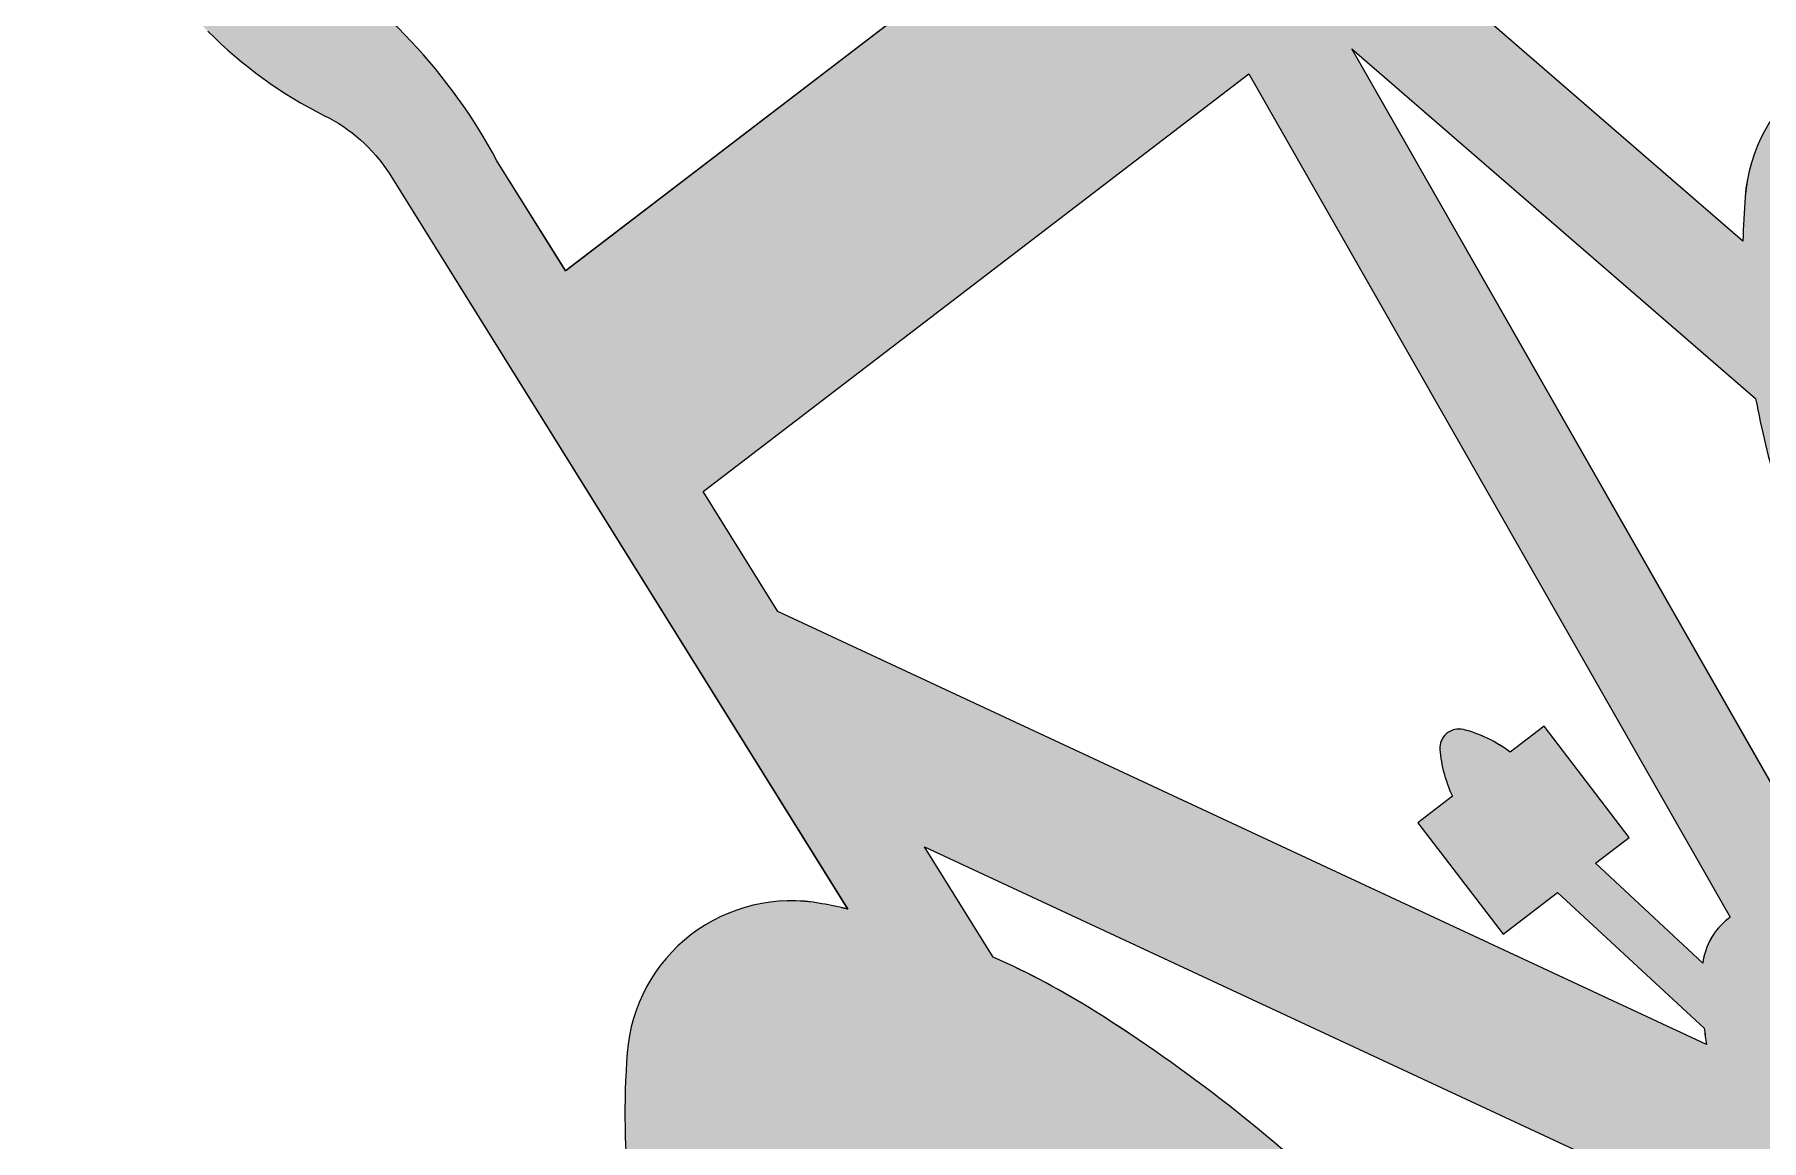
# Model space of a CAD drawing. Extents: x 427500 to 429848, y 434500 to 436505.
# Drawn here: x 428987.816 to 428988.417, y 435426.004 to 435426.389 of the extents above; entities that cross this region are included whole.
import ezdxf

# ---------------------------------------------------------------- set-up
doc = ezdxf.new("R2010")
doc.units = 0
doc.layers.get('0').update_dxf_attribs({"color": 222})
doc.layers.add('KTS_LINES', color=7, linetype='Continuous')

# ---------------------------------------------------------------- blocks, each defined once
blk = doc.blocks.new('Bicycle-1057S')
h = blk.add_hatch(color=0)
h.dxf.hatch_style = 1
edge = h.paths.add_edge_path()
edge.add_arc((0.12559, -0.09403), 0.02649, 129.14176, 144.29195)
edge.add_arc((0.10856, -0.08167), 0.00544, 145.25426, 218.10853)
edge.add_arc((0.11994, -0.07274), 0.01991, 218.10853, 242.74374)
edge.add_arc((0.13236, -0.04864), 0.04702, 242.74374, 256.11408)
edge.add_line((0.12107, -0.09428), (0.12107, -0.10938))
edge.add_line((0.12107, -0.10938), (0.17094, -0.10938))
edge.add_line((0.17094, -0.10938), (0.17094, -0.08603))
edge.add_line((0.17094, -0.08603), (0.23571, -0.07508))
edge.add_arc((0.29403, 0.0251), 0.11592, 239.79269, 250.14899)
edge.add_arc((0.33523, 0.13923), 0.23726, 250.14899, 261.49486)
edge.add_arc((0.3625, 0.32156), 0.42162, 261.49486, 265.579)
edge.add_line((0.33, -0.0988), (0.33, -0.11062))
edge.add_arc((0.365, -1.09494), 0.98494, 92.03645, 98.71012)
edge.add_arc((0.30025, -0.67228), 0.55735, 98.71012, 110.29757)
edge.add_arc((0.20236, -0.40762), 0.27517, 110.29757, 131.76257)
edge.add_arc((0.05715, -0.245), 0.05715, 131.76257, 180)
edge.add_arc((0.05715, -0.245), 0.05715, 180, 228.23743)
edge.add_arc((0.20236, -0.08238), 0.27517, 228.23743, 249.70243)
edge.add_arc((0.30025, 0.18228), 0.55735, 249.70243, 261.28988)
edge.add_arc((0.365, 0.60494), 0.98494, 261.28988, 270)
edge.add_arc((0.365, 0.60494), 0.98494, 270, 278.71012)
edge.add_arc((0.42975, 0.18228), 0.55735, 278.71012, 290.29757)
edge.add_arc((0.52764, -0.08238), 0.27517, 290.29757, 311.76257)
edge.add_arc((0.67285, -0.245), 0.05715, 311.76257, 360)
edge.add_arc((0.67285, -0.245), 0.05715, 0, 48.23743)
edge.add_arc((0.52764, -0.40762), 0.27517, 48.23743, 51.44869)
edge.add_line((0.69913, -0.19243), (0.95558, -0.13937))
edge.add_line((0.95558, -0.13937), (1.02614, -0.14945))
edge.add_arc((1.04723, -0.14468), 0.02162, 192.75229, 229.45567)
edge.add_arc((1.08209, -0.10219), 0.07657, 230.30149, 254.76939)
edge.add_arc((1.13726, 0.09027), 0.27678, 254.21634, 263.95887)
edge.add_arc((1.11131, -0.15777), 0.02738, 263.33779, 292.27226)
edge.add_arc((1.11832, -0.17734), 0.00668, 300.23628, 358.28817)
edge.add_line((1.125, -0.17754), (1.125, -0.06938))
edge.add_arc((1.11411, -0.06989), 0.0109, 2.66115, 38.31498)
edge.add_arc((1.11077, -0.07252), 0.01515, 38.31498, 73.21773)
edge.add_arc((1.09297, -0.13154), 0.0768, 73.21773, 98.60632)
edge.add_arc((1.08644, -0.08836), 0.03312, 98.60632, 134.88022)
edge.add_line((1.06307, -0.06489), (1.03316, -0.11474))
edge.add_line((1.03316, -0.11474), (0.94, -0.10143))
edge.add_line((0.94, -0.10143), (0.94, 0.13933))
edge.add_line((0.94, 0.13933), (0.985, 0.135))
edge.add_arc((1.01645, 0.33208), 0.19957, 260.93273, 290.38012)
edge.add_arc((1.10546, 0.10866), 0.04125, 71.00971, 118.23339, ccw=False)
edge.add_arc((1.11584, 0.13896), 0.00922, 6.47258, 70.69734, ccw=False)
edge.add_line((1.125, 0.14), (1.125, 0.09))
edge.add_line((1.125, 0.09), (1.215, 0.09))
edge.add_line((1.215, 0.09), (1.215, 0.15512))
edge.add_arc((1.19954, 0.15261), 0.01566, 9.24225, 38.24503)
edge.add_arc((1.17591, 0.13398), 0.04575, 38.24503, 62.4014)
edge.add_arc((1.14441, 0.07373), 0.11374, 62.4014, 80.15997)
edge.add_arc((1.11712, -0.08363), 0.27344, 80.15997, 97.39464)
edge.add_arc((1.10193, 0.03338), 0.15545, 97.39464, 115.94183)
edge.add_arc((1.00889, 0.22343), 0.05615, 265.44294, 296.48081, ccw=False)
edge.add_line((1.00443, 0.16746), (0.70398, 0.19635))
edge.add_arc((0.5276, 0.40748), 0.27511, 309.87493, 311.78208)
edge.add_arc((0.67278, 0.245), 0.05722, 311.78208, 360)
edge.add_arc((0.67278, 0.245), 0.05722, 360, 408.21792)
edge.add_arc((0.5276, 0.08252), 0.27511, 48.21792, 69.68965)
edge.add_arc((0.42974, -0.18189), 0.55705, 69.68965, 81.284)
edge.add_arc((0.365, -0.60417), 0.98426, 81.284, 90)
edge.add_arc((0.365, -0.60417), 0.98426, 90, 98.716)
edge.add_arc((0.30026, -0.18189), 0.55705, 98.716, 110.31035)
edge.add_arc((0.2024, 0.08252), 0.27511, 110.31035, 131.78208)
edge.add_arc((0.05722, 0.245), 0.05722, 131.78208, 180)
edge.add_arc((0.05722, 0.245), 0.05722, 180, 228.21792)
edge.add_arc((0.2024, 0.40748), 0.27511, 228.21792, 249.68965)
edge.add_arc((0.30026, 0.67189), 0.55705, 249.68965, 261.284)
edge.add_arc((0.365, 1.09417), 0.98426, 261.284, 270)
edge.add_arc((0.365, 1.09417), 0.98426, 270, 278.716)
edge.add_arc((0.42974, 0.67189), 0.55705, 278.716, 290.31035)
edge.add_arc((0.5276, 0.40748), 0.27511, 290.31035, 298.74003)
edge.add_line((0.65988, 0.16626), (0.70497, 0.16193))
edge.add_line((0.70497, 0.16193), (0.40927, 0.00745))
edge.add_arc((0.3625, -0.41156), 0.42162, 83.63101, 90)
edge.add_arc((0.3625, -0.41156), 0.42162, 90, 98.50514)
edge.add_arc((0.33523, -0.22923), 0.23726, 98.50514, 109.85101)
edge.add_arc((0.29403, -0.1151), 0.11592, 109.85101, 131.07537)
edge.add_arc((0.23293, -0.045), 0.02293, 131.07537, 180)
edge.add_arc((0.23293, -0.045), 0.02293, 180, 222.68705)
edge.add_line((0.21607, -0.06055), (0.17094, -0.06818))
edge.add_line((0.17094, -0.06818), (0.17094, -0.05314))
edge.add_line((0.17094, -0.05314), (0.12107, -0.05314))
edge.add_line((0.12107, -0.05314), (0.12107, -0.06826))
edge.add_arc((0.12955, -0.10493), 0.03764, 103.02198, 123.3282)
edge = h.paths.add_edge_path(flags=16)
edge.add_line((0.80101, 0.15269), (0.85, 0.14798))
edge.add_line((0.85, 0.14798), (0.85, -0.0912))
edge.add_line((0.85, -0.0912), (0.51498, -0.04592))
edge.add_arc((0.49207, -0.045), 0.02293, 357.68811, 360)
edge.add_arc((0.49207, -0.045), 0.02293, 360, 405.67706)
edge.add_line((0.50809, -0.0286), (0.5584, -0.02007))
edge.add_line((0.5584, -0.02007), (0.5584, -0.03489))
edge.add_line((0.5584, -0.03489), (0.6072, -0.03489))
edge.add_line((0.6072, -0.03489), (0.6072, -0.01994))
edge.add_arc((0.59617, 0.02207), 0.04344, 284.70999, 308.66249)
edge.add_arc((0.61917, -0.00668), 0.00661, 308.66249, 417.05496)
edge.add_arc((0.59746, -0.04018), 0.04653, 57.05496, 77.92545)
edge.add_line((0.6072, 0.00532), (0.6072, 0.02047))
edge.add_line((0.6072, 0.02047), (0.5584, 0.02047))
edge.add_line((0.5584, 0.02047), (0.5584, -0.00341))
edge.add_line((0.5584, -0.00341), (0.48981, -0.01522))
edge.add_arc((0.43097, -0.1151), 0.11592, 59.49861, 62.30136)
edge.add_line((0.48485, -0.01246), (0.80101, 0.15269))
edge = h.paths.add_edge_path(flags=16)
edge.add_arc((0.47836, -0.35755), 0.19179, 65.84495, 69.56717)
edge.add_arc((0.41013, -0.54069), 0.38722, 69.56717, 81.22761)
edge.add_arc((0.365, -0.83313), 0.68313, 81.22761, 87.06319)
edge.add_line((0.4, -0.1509), (0.4, -0.215))
edge.add_line((0.4, -0.215), (0.55684, -0.18255))
edge = h.paths.add_edge_path(flags=16)
edge.add_arc((0.15042, -0.245), 0.04042, 180, 228.03138)
edge.add_arc((0.25164, -0.13245), 0.19179, 228.03138, 249.56717)
edge.add_arc((0.31987, 0.05069), 0.38722, 249.56717, 261.22761)
edge.add_arc((0.365, 0.34313), 0.68313, 261.22761, 270)
edge.add_arc((0.365, 0.34313), 0.68313, 270, 278.77239)
edge.add_arc((0.41013, 0.05069), 0.38722, 278.77239, 290.43283)
edge.add_arc((0.47836, -0.13245), 0.19179, 290.43283, 311.96862)
edge.add_arc((0.57958, -0.245), 0.04042, 311.96862, 360)
edge.add_arc((0.57958, -0.245), 0.04042, 0, 48.03138)
edge.add_arc((0.47836, -0.35755), 0.19179, 48.03138, 49.26933)
edge.add_line((0.6035, -0.21221), (0.38795, -0.25681))
edge.add_arc((0.35962, -0.14717), 0.11324, 270, 284.48851, ccw=False)
edge.add_arc((0.35998, -0.20489), 0.05552, 244.00102, 269.62857, ccw=False)
edge.add_arc((0.3405, -0.24547), 0.01051, 177.42126, 242.47932, ccw=False)
edge.add_line((0.33, -0.245), (0.33, -0.1509))
edge.add_arc((0.365, -0.83313), 0.68313, 92.93681, 98.77239)
edge.add_arc((0.31987, -0.54069), 0.38722, 98.77239, 110.43283)
edge.add_arc((0.25164, -0.35755), 0.19179, 110.43283, 131.96862)
edge.add_arc((0.15042, -0.245), 0.04042, 131.96862, 180)
edge = h.paths.add_edge_path(flags=16)
edge.add_line((0.4, -0.11062), (0.4, -0.09839))
edge.add_arc((0.3625, 0.32156), 0.42162, 275.10283, 278.50514)
edge.add_arc((0.38977, 0.13923), 0.23726, 278.50514, 289.85101)
edge.add_arc((0.43097, 0.0251), 0.11592, 289.85101, 297.57347)
edge.add_line((0.48463, -0.07765), (0.835, -0.125))
edge.add_line((0.835, -0.125), (0.65298, -0.16266))
edge.add_arc((0.52764, -0.40762), 0.27517, 62.90217, 69.70243)
edge.add_arc((0.42975, -0.67228), 0.55735, 69.70243, 81.28988)
edge.add_arc((0.365, -1.09494), 0.98494, 81.28988, 87.96355)
edge = h.paths.add_edge_path(flags=16)
edge.add_arc((0.44492, -0.045), 0.01508, 0, 48.44895)
edge.add_arc((0.40605, -0.08886), 0.07369, 48.44895, 69.84062)
edge.add_arc((0.37984, -0.16025), 0.14974, 69.84062, 81.35341)
edge.add_arc((0.3625, -0.27427), 0.26507, 81.35341, 90)
edge.add_arc((0.3625, -0.27427), 0.26507, 90, 98.64659)
edge.add_arc((0.34516, -0.16025), 0.14974, 98.64659, 110.15938)
edge.add_arc((0.31895, -0.08886), 0.07369, 110.15938, 131.55105)
edge.add_arc((0.28008, -0.045), 0.01508, 131.55105, 180)
edge.add_arc((0.28008, -0.045), 0.01508, 180, 228.44895)
edge.add_arc((0.31895, -0.00114), 0.07369, 228.44895, 249.84062)
edge.add_arc((0.34516, 0.07025), 0.14974, 249.84062, 261.35341)
edge.add_arc((0.3625, 0.18427), 0.26507, 261.35341, 270)
edge.add_arc((0.3625, 0.18427), 0.26507, 270, 278.64659)
edge.add_arc((0.37984, 0.07025), 0.14974, 278.64659, 290.15938)
edge.add_arc((0.40605, -0.00114), 0.07369, 290.15938, 311.55105)
edge.add_arc((0.44492, -0.045), 0.01508, 311.55105, 360)
edge = h.paths.add_edge_path(flags=16)
edge.add_arc((0.55452, 0.53567), 0.32346, 256.44872, 264.55429)
edge.add_line((0.52382, 0.21367), (0.5932, 0.207))
edge.add_arc((0.47818, 0.36264), 0.19353, 306.46567, 311.7704)
edge.add_arc((0.58136, 0.24712), 0.03864, 311.7704, 360.56171)
edge.add_arc((0.58136, 0.24712), 0.03864, 0.56171, 49.35301)
edge.add_arc((0.48047, 0.1296), 0.19353, 49.35301, 70.6246)
edge.add_arc((0.41353, -0.06074), 0.3953, 70.6246, 82.01712)
edge.add_arc((0.37097, -0.36419), 0.70172, 82.01712, 90.56171)
edge.add_arc((0.37097, -0.36419), 0.70172, 90.56171, 99.1063)
edge.add_arc((0.32248, -0.06164), 0.3953, 99.1063, 110.49881)
edge.add_arc((0.25182, 0.12736), 0.19353, 110.49881, 131.7704)
edge.add_arc((0.14864, 0.24288), 0.03864, 131.7704, 180.56171)
edge.add_arc((0.14864, 0.24288), 0.03864, 180.56171, 229.35301)
edge.add_arc((0.24953, 0.3604), 0.19353, 229.35301, 250.6246)
edge.add_arc((0.31647, 0.55074), 0.3953, 250.6246, 262.01712)
edge.add_arc((0.35903, 0.85419), 0.70172, 262.01712, 270.56171)
edge.add_arc((0.35903, 0.85419), 0.70172, 270.56171, 279.1063)
edge.add_arc((0.40752, 0.55164), 0.3953, 279.1063, 289.09811)
edge.add_line((0.53686, 0.17809), (0.465, 0.185))
edge.add_arc((0.50117, 0.54944), 0.36623, 249.53024, 264.33211, ccw=False)
edge.add_arc((0.4087, 0.30171), 0.1018, 219.81143, 249.53024, ccw=False)
edge.add_arc((0.33936, 0.24392), 0.01155, 182.90017, 219.81143, ccw=False)
edge.add_arc((0.33339, 0.24362), 0.00556, 121.34141, 182.90017, ccw=False)
edge.add_arc((0.357, 0.20485), 0.05096, 96.53118, 121.34141, ccw=False)
edge.add_arc((0.36265, 0.15548), 0.10065, 77.38598, 96.53118, ccw=False)
edge.add_arc((0.37484, 0.20994), 0.04484, 58.98522, 77.38598, ccw=False)
edge.add_arc((0.53804, 0.53143), 0.31583, 243.66701, 259.17542)
at = {"color": 0}
for points in [[(0.73, -0.245, 0.21364), (0.71091, -0.20237, 0.014013), (0.69913, -0.19243), (0.95558, -0.13937)], [(0.94, -0.10143), (0.94, 0.13933), (0.985, 0.135, 0.1292), (1.08595, 0.145, -0.209019)], [(1.08193, 0.18754, 0.081105), (1.03393, 0.17317, -0.136262), (1.00443, 0.16746), (0.70398, 0.19635, 0.008322), (0.71091, 0.20233, 0.213551), (0.73, 0.245, 0.213551), (0.71091, 0.28767, 0.093963), (0.62309, 0.34052, 0.050633), (0.51415, 0.36873, 0.038049), (0.365, 0.38009, 0.038049), (0.21585, 0.36873, 0.050633), (0.10691, 0.34052, 0.093963), (0.01909, 0.28767, 0.213551)], [(0.21585, 0.12127, 0.038049), (0.365, 0.10991, 0.038049), (0.51415, 0.12127, 0.050633), (0.62309, 0.14948, 0.036798), (0.65988, 0.16626), (0.70497, 0.16193), (0.40927, 0.00745, 0.027797)]]:
    blk.add_lwpolyline(points, format="xyb", dxfattribs=at)
for points in [[(0.80101, 0.15269), (0.85, 0.14798), (0.85, -0.0912), (0.51498, -0.04592, 0.010088), (0.515, -0.045, 0.201985), (0.50809, -0.0286), (0.5584, -0.02007), (0.5584, -0.03489), (0.6072, -0.03489), (0.6072, -0.01994, 0.104895), (0.6233, -0.01185, 0.511684), (0.62277, -0.00113, 0.091317), (0.6072, 0.00532), (0.6072, 0.02047), (0.5584, 0.02047), (0.5584, -0.00341), (0.48981, -0.01522, 0.01223), (0.48485, -0.01246)], [(0.4, -0.11062), (0.4, -0.09839, 0.014846), (0.42486, -0.09542, 0.049546), (0.47033, -0.08393, 0.033708), (0.48463, -0.07765), (0.835, -0.125), (0.65298, -0.16266, 0.02968), (0.62309, -0.14954, 0.050603), (0.51415, -0.12136, 0.029128)]]:
    blk.add_lwpolyline(points, format="xyb", close=True, dxfattribs=at)

msp = doc.modelspace()

# ---------------------------------------------------------------- linework, layer by layer
at = {"layer": 'KTS_LINES', "color": 0}
for points in [[(428988.43372, 435426.37368, 0.21364), (428988.41147, 435426.33262, 0.014013), (428988.41073, 435426.31722), (428988.21274, 435426.48862)], [(428988.43372, 435426.37368, 0.21364), (428988.41147, 435426.33262, 0.014013), (428988.41073, 435426.31722), (428988.21274, 435426.48862)], [(428988.43372, 435426.37368, 0.21364), (428988.41147, 435426.33262, 0.014013), (428988.41073, 435426.31722), (428988.21274, 435426.48862)], [(428988.43372, 435426.37368, 0.21364), (428988.41147, 435426.33262, 0.014013), (428988.41073, 435426.31722), (428988.21274, 435426.48862)], [(428988.43372, 435426.37368, 0.21364), (428988.41147, 435426.33262, 0.014013), (428988.41073, 435426.31722), (428988.21274, 435426.48862)], [(428988.43372, 435426.37368, 0.21364), (428988.41147, 435426.33262, 0.014013), (428988.41073, 435426.31722), (428988.21274, 435426.48862)], [(428988.43372, 435426.37368, 0.21364), (428988.41147, 435426.33262, 0.014013), (428988.41073, 435426.31722), (428988.21274, 435426.48862)], [(428988.43372, 435426.37368, 0.21364), (428988.41147, 435426.33262, 0.014013), (428988.41073, 435426.31722), (428988.21274, 435426.48862)], [(428988.43372, 435426.37368, 0.21364), (428988.41147, 435426.33262, 0.014013), (428988.41073, 435426.31722), (428988.21274, 435426.48862)], [(428988.43372, 435426.37368, 0.21364), (428988.41147, 435426.33262, 0.014013), (428988.41073, 435426.31722), (428988.21274, 435426.48862)], [(428988.43372, 435426.37368, 0.21364), (428988.41147, 435426.33262, 0.014013), (428988.41073, 435426.31722), (428988.21274, 435426.48862)], [(428988.43372, 435426.37368, 0.21364), (428988.41147, 435426.33262, 0.014013), (428988.41073, 435426.31722), (428988.21274, 435426.48862)], [(428988.43372, 435426.37368, 0.21364), (428988.41147, 435426.33262, 0.014013), (428988.41073, 435426.31722), (428988.21274, 435426.48862)], [(428988.43372, 435426.37368, 0.21364), (428988.41147, 435426.33262, 0.014013), (428988.41073, 435426.31722), (428988.21274, 435426.48862)], [(428988.43372, 435426.37368, 0.21364), (428988.41147, 435426.33262, 0.014013), (428988.41073, 435426.31722), (428988.21274, 435426.48862)], [(428988.43372, 435426.37368, 0.21364), (428988.41147, 435426.33262, 0.014013), (428988.41073, 435426.31722), (428988.21274, 435426.48862)], [(428988.43372, 435426.37368, 0.21364), (428988.41147, 435426.33262, 0.014013), (428988.41073, 435426.31722), (428988.21274, 435426.48862)], [(428988.43372, 435426.37368, 0.21364), (428988.41147, 435426.33262, 0.014013), (428988.41073, 435426.31722), (428988.21274, 435426.48862)], [(428988.43372, 435426.37368, 0.21364), (428988.41147, 435426.33262, 0.014013), (428988.41073, 435426.31722), (428988.21274, 435426.48862)], [(428988.43372, 435426.37368, 0.21364), (428988.41147, 435426.33262, 0.014013), (428988.41073, 435426.31722), (428988.21274, 435426.48862)], [(428988.19208, 435426.45319), (428988.00089, 435426.30687), (428987.97698, 435426.34523, 0.1292), (428987.90768, 435426.41932, -0.209019)], [(428988.19208, 435426.45319), (428988.00089, 435426.30687), (428987.97698, 435426.34523, 0.1292), (428987.90768, 435426.41932, -0.209019)], [(428988.19208, 435426.45319), (428988.00089, 435426.30687), (428987.97698, 435426.34523, 0.1292), (428987.90768, 435426.41932, -0.209019)], [(428988.19208, 435426.45319), (428988.00089, 435426.30687), (428987.97698, 435426.34523, 0.1292), (428987.90768, 435426.41932, -0.209019)], [(428988.19208, 435426.45319), (428988.00089, 435426.30687), (428987.97698, 435426.34523, 0.1292), (428987.90768, 435426.41932, -0.209019)], [(428988.19208, 435426.45319), (428988.00089, 435426.30687), (428987.97698, 435426.34523, 0.1292), (428987.90768, 435426.41932, -0.209019)], [(428988.19208, 435426.45319), (428988.00089, 435426.30687), (428987.97698, 435426.34523, 0.1292), (428987.90768, 435426.41932, -0.209019)], [(428988.19208, 435426.45319), (428988.00089, 435426.30687), (428987.97698, 435426.34523, 0.1292), (428987.90768, 435426.41932, -0.209019)], [(428988.19208, 435426.45319), (428988.00089, 435426.30687), (428987.97698, 435426.34523, 0.1292), (428987.90768, 435426.41932, -0.209019)], [(428988.19208, 435426.45319), (428988.00089, 435426.30687), (428987.97698, 435426.34523, 0.1292), (428987.90768, 435426.41932, -0.209019)], [(428988.19208, 435426.45319), (428988.00089, 435426.30687), (428987.97698, 435426.34523, 0.1292), (428987.90768, 435426.41932, -0.209019)], [(428988.19208, 435426.45319), (428988.00089, 435426.30687), (428987.97698, 435426.34523, 0.1292), (428987.90768, 435426.41932, -0.209019)], [(428988.19208, 435426.45319), (428988.00089, 435426.30687), (428987.97698, 435426.34523, 0.1292), (428987.90768, 435426.41932, -0.209019)], [(428988.19208, 435426.45319), (428988.00089, 435426.30687), (428987.97698, 435426.34523, 0.1292), (428987.90768, 435426.41932, -0.209019)], [(428988.19208, 435426.45319), (428988.00089, 435426.30687), (428987.97698, 435426.34523, 0.1292), (428987.90768, 435426.41932, -0.209019)], [(428988.19208, 435426.45319), (428988.00089, 435426.30687), (428987.97698, 435426.34523, 0.1292), (428987.90768, 435426.41932, -0.209019)], [(428988.19208, 435426.45319), (428988.00089, 435426.30687), (428987.97698, 435426.34523, 0.1292), (428987.90768, 435426.41932, -0.209019)], [(428988.19208, 435426.45319), (428988.00089, 435426.30687), (428987.97698, 435426.34523, 0.1292), (428987.90768, 435426.41932, -0.209019)], [(428988.19208, 435426.45319), (428988.00089, 435426.30687), (428987.97698, 435426.34523, 0.1292), (428987.90768, 435426.41932, -0.209019)], [(428988.19208, 435426.45319), (428988.00089, 435426.30687), (428987.97698, 435426.34523, 0.1292), (428987.90768, 435426.41932, -0.209019)], [(428987.87634, 435426.39027, 0.081105), (428987.91693, 435426.36089, -0.136262), (428987.93939, 435426.34094), (428988.09906, 435426.08478, 0.008322), (428988.09009, 435426.08665, 0.213551), (428988.0446, 435426.07588, 0.213551), (428988.02233, 435426.03479, 0.093963), (428988.03372, 435425.93293, 0.050633), (428988.07754, 435425.82927, 0.038049), (428988.15916, 435425.70392, 0.038049), (428988.25884, 435425.59239, 0.050633), (428988.34744, 435425.52301, 0.093963), (428988.44279, 435425.48541, 0.213551)], [(428987.87634, 435426.39027, 0.081105), (428987.91693, 435426.36089, -0.136262), (428987.93939, 435426.34094), (428988.09906, 435426.08478, 0.008322), (428988.09009, 435426.08665, 0.213551), (428988.0446, 435426.07588, 0.213551), (428988.02233, 435426.03479, 0.093963), (428988.03372, 435425.93293, 0.050633), (428988.07754, 435425.82927, 0.038049), (428988.15916, 435425.70392, 0.038049), (428988.25884, 435425.59239, 0.050633), (428988.34744, 435425.52301, 0.093963), (428988.44279, 435425.48541, 0.213551)], [(428987.87634, 435426.39027, 0.081105), (428987.91693, 435426.36089, -0.136262), (428987.93939, 435426.34094), (428988.09906, 435426.08478, 0.008322), (428988.09009, 435426.08665, 0.213551), (428988.0446, 435426.07588, 0.213551), (428988.02233, 435426.03479, 0.093963), (428988.03372, 435425.93293, 0.050633), (428988.07754, 435425.82927, 0.038049), (428988.15916, 435425.70392, 0.038049), (428988.25884, 435425.59239, 0.050633), (428988.34744, 435425.52301, 0.093963), (428988.44279, 435425.48541, 0.213551)], [(428987.87634, 435426.39027, 0.081105), (428987.91693, 435426.36089, -0.136262), (428987.93939, 435426.34094), (428988.09906, 435426.08478, 0.008322), (428988.09009, 435426.08665, 0.213551), (428988.0446, 435426.07588, 0.213551), (428988.02233, 435426.03479, 0.093963), (428988.03372, 435425.93293, 0.050633), (428988.07754, 435425.82927, 0.038049), (428988.15916, 435425.70392, 0.038049), (428988.25884, 435425.59239, 0.050633), (428988.34744, 435425.52301, 0.093963), (428988.44279, 435425.48541, 0.213551)], [(428987.87634, 435426.39027, 0.081105), (428987.91693, 435426.36089, -0.136262), (428987.93939, 435426.34094), (428988.09906, 435426.08478, 0.008322), (428988.09009, 435426.08665, 0.213551), (428988.0446, 435426.07588, 0.213551), (428988.02233, 435426.03479, 0.093963), (428988.03372, 435425.93293, 0.050633), (428988.07754, 435425.82927, 0.038049), (428988.15916, 435425.70392, 0.038049), (428988.25884, 435425.59239, 0.050633), (428988.34744, 435425.52301, 0.093963), (428988.44279, 435425.48541, 0.213551)], [(428987.87634, 435426.39027, 0.081105), (428987.91693, 435426.36089, -0.136262), (428987.93939, 435426.34094), (428988.09906, 435426.08478, 0.008322), (428988.09009, 435426.08665, 0.213551), (428988.0446, 435426.07588, 0.213551), (428988.02233, 435426.03479, 0.093963), (428988.03372, 435425.93293, 0.050633), (428988.07754, 435425.82927, 0.038049), (428988.15916, 435425.70392, 0.038049), (428988.25884, 435425.59239, 0.050633), (428988.34744, 435425.52301, 0.093963), (428988.44279, 435425.48541, 0.213551)], [(428987.87634, 435426.39027, 0.081105), (428987.91693, 435426.36089, -0.136262), (428987.93939, 435426.34094), (428988.09906, 435426.08478, 0.008322), (428988.09009, 435426.08665, 0.213551), (428988.0446, 435426.07588, 0.213551), (428988.02233, 435426.03479, 0.093963), (428988.03372, 435425.93293, 0.050633), (428988.07754, 435425.82927, 0.038049), (428988.15916, 435425.70392, 0.038049), (428988.25884, 435425.59239, 0.050633), (428988.34744, 435425.52301, 0.093963), (428988.44279, 435425.48541, 0.213551)], [(428987.87634, 435426.39027, 0.081105), (428987.91693, 435426.36089, -0.136262), (428987.93939, 435426.34094), (428988.09906, 435426.08478, 0.008322), (428988.09009, 435426.08665, 0.213551), (428988.0446, 435426.07588, 0.213551), (428988.02233, 435426.03479, 0.093963), (428988.03372, 435425.93293, 0.050633), (428988.07754, 435425.82927, 0.038049), (428988.15916, 435425.70392, 0.038049), (428988.25884, 435425.59239, 0.050633), (428988.34744, 435425.52301, 0.093963), (428988.44279, 435425.48541, 0.213551)], [(428987.87634, 435426.39027, 0.081105), (428987.91693, 435426.36089, -0.136262), (428987.93939, 435426.34094), (428988.09906, 435426.08478, 0.008322), (428988.09009, 435426.08665, 0.213551), (428988.0446, 435426.07588, 0.213551), (428988.02233, 435426.03479, 0.093963), (428988.03372, 435425.93293, 0.050633), (428988.07754, 435425.82927, 0.038049), (428988.15916, 435425.70392, 0.038049), (428988.25884, 435425.59239, 0.050633), (428988.34744, 435425.52301, 0.093963), (428988.44279, 435425.48541, 0.213551)], [(428987.87634, 435426.39027, 0.081105), (428987.91693, 435426.36089, -0.136262), (428987.93939, 435426.34094), (428988.09906, 435426.08478, 0.008322), (428988.09009, 435426.08665, 0.213551), (428988.0446, 435426.07588, 0.213551), (428988.02233, 435426.03479, 0.093963), (428988.03372, 435425.93293, 0.050633), (428988.07754, 435425.82927, 0.038049), (428988.15916, 435425.70392, 0.038049), (428988.25884, 435425.59239, 0.050633), (428988.34744, 435425.52301, 0.093963), (428988.44279, 435425.48541, 0.213551)], [(428987.87634, 435426.39027, 0.081105), (428987.91693, 435426.36089, -0.136262), (428987.93939, 435426.34094), (428988.09906, 435426.08478, 0.008322), (428988.09009, 435426.08665, 0.213551), (428988.0446, 435426.07588, 0.213551), (428988.02233, 435426.03479, 0.093963), (428988.03372, 435425.93293, 0.050633), (428988.07754, 435425.82927, 0.038049), (428988.15916, 435425.70392, 0.038049), (428988.25884, 435425.59239, 0.050633), (428988.34744, 435425.52301, 0.093963), (428988.44279, 435425.48541, 0.213551)], [(428987.87634, 435426.39027, 0.081105), (428987.91693, 435426.36089, -0.136262), (428987.93939, 435426.34094), (428988.09906, 435426.08478, 0.008322), (428988.09009, 435426.08665, 0.213551), (428988.0446, 435426.07588, 0.213551), (428988.02233, 435426.03479, 0.093963), (428988.03372, 435425.93293, 0.050633), (428988.07754, 435425.82927, 0.038049), (428988.15916, 435425.70392, 0.038049), (428988.25884, 435425.59239, 0.050633), (428988.34744, 435425.52301, 0.093963), (428988.44279, 435425.48541, 0.213551)], [(428987.87634, 435426.39027, 0.081105), (428987.91693, 435426.36089, -0.136262), (428987.93939, 435426.34094), (428988.09906, 435426.08478, 0.008322), (428988.09009, 435426.08665, 0.213551), (428988.0446, 435426.07588, 0.213551), (428988.02233, 435426.03479, 0.093963), (428988.03372, 435425.93293, 0.050633), (428988.07754, 435425.82927, 0.038049), (428988.15916, 435425.70392, 0.038049), (428988.25884, 435425.59239, 0.050633), (428988.34744, 435425.52301, 0.093963), (428988.44279, 435425.48541, 0.213551)], [(428987.87634, 435426.39027, 0.081105), (428987.91693, 435426.36089, -0.136262), (428987.93939, 435426.34094), (428988.09906, 435426.08478, 0.008322), (428988.09009, 435426.08665, 0.213551), (428988.0446, 435426.07588, 0.213551), (428988.02233, 435426.03479, 0.093963), (428988.03372, 435425.93293, 0.050633), (428988.07754, 435425.82927, 0.038049), (428988.15916, 435425.70392, 0.038049), (428988.25884, 435425.59239, 0.050633), (428988.34744, 435425.52301, 0.093963), (428988.44279, 435425.48541, 0.213551)], [(428987.87634, 435426.39027, 0.081105), (428987.91693, 435426.36089, -0.136262), (428987.93939, 435426.34094), (428988.09906, 435426.08478, 0.008322), (428988.09009, 435426.08665, 0.213551), (428988.0446, 435426.07588, 0.213551), (428988.02233, 435426.03479, 0.093963), (428988.03372, 435425.93293, 0.050633), (428988.07754, 435425.82927, 0.038049), (428988.15916, 435425.70392, 0.038049), (428988.25884, 435425.59239, 0.050633), (428988.34744, 435425.52301, 0.093963), (428988.44279, 435425.48541, 0.213551)], [(428987.87634, 435426.39027, 0.081105), (428987.91693, 435426.36089, -0.136262), (428987.93939, 435426.34094), (428988.09906, 435426.08478, 0.008322), (428988.09009, 435426.08665, 0.213551), (428988.0446, 435426.07588, 0.213551), (428988.02233, 435426.03479, 0.093963), (428988.03372, 435425.93293, 0.050633), (428988.07754, 435425.82927, 0.038049), (428988.15916, 435425.70392, 0.038049), (428988.25884, 435425.59239, 0.050633), (428988.34744, 435425.52301, 0.093963), (428988.44279, 435425.48541, 0.213551)], [(428987.87634, 435426.39027, 0.081105), (428987.91693, 435426.36089, -0.136262), (428987.93939, 435426.34094), (428988.09906, 435426.08478, 0.008322), (428988.09009, 435426.08665, 0.213551), (428988.0446, 435426.07588, 0.213551), (428988.02233, 435426.03479, 0.093963), (428988.03372, 435425.93293, 0.050633), (428988.07754, 435425.82927, 0.038049), (428988.15916, 435425.70392, 0.038049), (428988.25884, 435425.59239, 0.050633), (428988.34744, 435425.52301, 0.093963), (428988.44279, 435425.48541, 0.213551)], [(428987.87634, 435426.39027, 0.081105), (428987.91693, 435426.36089, -0.136262), (428987.93939, 435426.34094), (428988.09906, 435426.08478, 0.008322), (428988.09009, 435426.08665, 0.213551), (428988.0446, 435426.07588, 0.213551), (428988.02233, 435426.03479, 0.093963), (428988.03372, 435425.93293, 0.050633), (428988.07754, 435425.82927, 0.038049), (428988.15916, 435425.70392, 0.038049), (428988.25884, 435425.59239, 0.050633), (428988.34744, 435425.52301, 0.093963), (428988.44279, 435425.48541, 0.213551)], [(428987.87634, 435426.39027, 0.081105), (428987.91693, 435426.36089, -0.136262), (428987.93939, 435426.34094), (428988.09906, 435426.08478, 0.008322), (428988.09009, 435426.08665, 0.213551), (428988.0446, 435426.07588, 0.213551), (428988.02233, 435426.03479, 0.093963), (428988.03372, 435425.93293, 0.050633), (428988.07754, 435425.82927, 0.038049), (428988.15916, 435425.70392, 0.038049), (428988.25884, 435425.59239, 0.050633), (428988.34744, 435425.52301, 0.093963), (428988.44279, 435425.48541, 0.213551)], [(428987.87634, 435426.39027, 0.081105), (428987.91693, 435426.36089, -0.136262), (428987.93939, 435426.34094), (428988.09906, 435426.08478, 0.008322), (428988.09009, 435426.08665, 0.213551), (428988.0446, 435426.07588, 0.213551), (428988.02233, 435426.03479, 0.093963), (428988.03372, 435425.93293, 0.050633), (428988.07754, 435425.82927, 0.038049), (428988.15916, 435425.70392, 0.038049), (428988.25884, 435425.59239, 0.050633), (428988.34744, 435425.52301, 0.093963), (428988.44279, 435425.48541, 0.213551)], [(428988.45534, 435425.74278, 0.038049), (428988.37372, 435425.86813, 0.038049), (428988.27404, 435425.97967, 0.050633), (428988.18544, 435426.04904, 0.036798), (428988.14975, 435426.06805), (428988.12579, 435426.10649), (428988.42817, 435425.96555, 0.027797)], [(428988.45534, 435425.74278, 0.038049), (428988.37372, 435425.86813, 0.038049), (428988.27404, 435425.97967, 0.050633), (428988.18544, 435426.04904, 0.036798), (428988.14975, 435426.06805), (428988.12579, 435426.10649), (428988.42817, 435425.96555, 0.027797)], [(428988.45534, 435425.74278, 0.038049), (428988.37372, 435425.86813, 0.038049), (428988.27404, 435425.97967, 0.050633), (428988.18544, 435426.04904, 0.036798), (428988.14975, 435426.06805), (428988.12579, 435426.10649), (428988.42817, 435425.96555, 0.027797)], [(428988.45534, 435425.74278, 0.038049), (428988.37372, 435425.86813, 0.038049), (428988.27404, 435425.97967, 0.050633), (428988.18544, 435426.04904, 0.036798), (428988.14975, 435426.06805), (428988.12579, 435426.10649), (428988.42817, 435425.96555, 0.027797)], [(428988.45534, 435425.74278, 0.038049), (428988.37372, 435425.86813, 0.038049), (428988.27404, 435425.97967, 0.050633), (428988.18544, 435426.04904, 0.036798), (428988.14975, 435426.06805), (428988.12579, 435426.10649), (428988.42817, 435425.96555, 0.027797)], [(428988.45534, 435425.74278, 0.038049), (428988.37372, 435425.86813, 0.038049), (428988.27404, 435425.97967, 0.050633), (428988.18544, 435426.04904, 0.036798), (428988.14975, 435426.06805), (428988.12579, 435426.10649), (428988.42817, 435425.96555, 0.027797)], [(428988.45534, 435425.74278, 0.038049), (428988.37372, 435425.86813, 0.038049), (428988.27404, 435425.97967, 0.050633), (428988.18544, 435426.04904, 0.036798), (428988.14975, 435426.06805), (428988.12579, 435426.10649), (428988.42817, 435425.96555, 0.027797)], [(428988.45534, 435425.74278, 0.038049), (428988.37372, 435425.86813, 0.038049), (428988.27404, 435425.97967, 0.050633), (428988.18544, 435426.04904, 0.036798), (428988.14975, 435426.06805), (428988.12579, 435426.10649), (428988.42817, 435425.96555, 0.027797)], [(428988.45534, 435425.74278, 0.038049), (428988.37372, 435425.86813, 0.038049), (428988.27404, 435425.97967, 0.050633), (428988.18544, 435426.04904, 0.036798), (428988.14975, 435426.06805), (428988.12579, 435426.10649), (428988.42817, 435425.96555, 0.027797)], [(428988.45534, 435425.74278, 0.038049), (428988.37372, 435425.86813, 0.038049), (428988.27404, 435425.97967, 0.050633), (428988.18544, 435426.04904, 0.036798), (428988.14975, 435426.06805), (428988.12579, 435426.10649), (428988.42817, 435425.96555, 0.027797)], [(428988.45534, 435425.74278, 0.038049), (428988.37372, 435425.86813, 0.038049), (428988.27404, 435425.97967, 0.050633), (428988.18544, 435426.04904, 0.036798), (428988.14975, 435426.06805), (428988.12579, 435426.10649), (428988.42817, 435425.96555, 0.027797)], [(428988.45534, 435425.74278, 0.038049), (428988.37372, 435425.86813, 0.038049), (428988.27404, 435425.97967, 0.050633), (428988.18544, 435426.04904, 0.036798), (428988.14975, 435426.06805), (428988.12579, 435426.10649), (428988.42817, 435425.96555, 0.027797)], [(428988.45534, 435425.74278, 0.038049), (428988.37372, 435425.86813, 0.038049), (428988.27404, 435425.97967, 0.050633), (428988.18544, 435426.04904, 0.036798), (428988.14975, 435426.06805), (428988.12579, 435426.10649), (428988.42817, 435425.96555, 0.027797)], [(428988.45534, 435425.74278, 0.038049), (428988.37372, 435425.86813, 0.038049), (428988.27404, 435425.97967, 0.050633), (428988.18544, 435426.04904, 0.036798), (428988.14975, 435426.06805), (428988.12579, 435426.10649), (428988.42817, 435425.96555, 0.027797)], [(428988.45534, 435425.74278, 0.038049), (428988.37372, 435425.86813, 0.038049), (428988.27404, 435425.97967, 0.050633), (428988.18544, 435426.04904, 0.036798), (428988.14975, 435426.06805), (428988.12579, 435426.10649), (428988.42817, 435425.96555, 0.027797)], [(428988.45534, 435425.74278, 0.038049), (428988.37372, 435425.86813, 0.038049), (428988.27404, 435425.97967, 0.050633), (428988.18544, 435426.04904, 0.036798), (428988.14975, 435426.06805), (428988.12579, 435426.10649), (428988.42817, 435425.96555, 0.027797)], [(428988.45534, 435425.74278, 0.038049), (428988.37372, 435425.86813, 0.038049), (428988.27404, 435425.97967, 0.050633), (428988.18544, 435426.04904, 0.036798), (428988.14975, 435426.06805), (428988.12579, 435426.10649), (428988.42817, 435425.96555, 0.027797)], [(428988.45534, 435425.74278, 0.038049), (428988.37372, 435425.86813, 0.038049), (428988.27404, 435425.97967, 0.050633), (428988.18544, 435426.04904, 0.036798), (428988.14975, 435426.06805), (428988.12579, 435426.10649), (428988.42817, 435425.96555, 0.027797)], [(428988.45534, 435425.74278, 0.038049), (428988.37372, 435425.86813, 0.038049), (428988.27404, 435425.97967, 0.050633), (428988.18544, 435426.04904, 0.036798), (428988.14975, 435426.06805), (428988.12579, 435426.10649), (428988.42817, 435425.96555, 0.027797)], [(428988.45534, 435425.74278, 0.038049), (428988.37372, 435425.86813, 0.038049), (428988.27404, 435425.97967, 0.050633), (428988.18544, 435426.04904, 0.036798), (428988.14975, 435426.06805), (428988.12579, 435426.10649), (428988.42817, 435425.96555, 0.027797)]]:
    msp.add_lwpolyline(points, format="xyb", dxfattribs=at)
for points in [[(428988.52757, 435426.02996), (428988.51786, 435426.02252, 0.014846), (428988.50039, 435426.04046, 0.049546), (428988.46363, 435426.06959, 0.033708), (428988.44996, 435426.07712), (428988.27461, 435426.38413), (428988.41514, 435426.26248, 0.02968), (428988.42289, 435426.23077, 0.050603), (428988.46672, 435426.12713, 0.029128)], [(428988.52757, 435426.02996), (428988.51786, 435426.02252, 0.014846), (428988.50039, 435426.04046, 0.049546), (428988.46363, 435426.06959, 0.033708), (428988.44996, 435426.07712), (428988.27461, 435426.38413), (428988.41514, 435426.26248, 0.02968), (428988.42289, 435426.23077, 0.050603), (428988.46672, 435426.12713, 0.029128)], [(428988.52757, 435426.02996), (428988.51786, 435426.02252, 0.014846), (428988.50039, 435426.04046, 0.049546), (428988.46363, 435426.06959, 0.033708), (428988.44996, 435426.07712), (428988.27461, 435426.38413), (428988.41514, 435426.26248, 0.02968), (428988.42289, 435426.23077, 0.050603), (428988.46672, 435426.12713, 0.029128)], [(428988.52757, 435426.02996), (428988.51786, 435426.02252, 0.014846), (428988.50039, 435426.04046, 0.049546), (428988.46363, 435426.06959, 0.033708), (428988.44996, 435426.07712), (428988.27461, 435426.38413), (428988.41514, 435426.26248, 0.02968), (428988.42289, 435426.23077, 0.050603), (428988.46672, 435426.12713, 0.029128)], [(428988.52757, 435426.02996), (428988.51786, 435426.02252, 0.014846), (428988.50039, 435426.04046, 0.049546), (428988.46363, 435426.06959, 0.033708), (428988.44996, 435426.07712), (428988.27461, 435426.38413), (428988.41514, 435426.26248, 0.02968), (428988.42289, 435426.23077, 0.050603), (428988.46672, 435426.12713, 0.029128)], [(428988.52757, 435426.02996), (428988.51786, 435426.02252, 0.014846), (428988.50039, 435426.04046, 0.049546), (428988.46363, 435426.06959, 0.033708), (428988.44996, 435426.07712), (428988.27461, 435426.38413), (428988.41514, 435426.26248, 0.02968), (428988.42289, 435426.23077, 0.050603), (428988.46672, 435426.12713, 0.029128)], [(428988.52757, 435426.02996), (428988.51786, 435426.02252, 0.014846), (428988.50039, 435426.04046, 0.049546), (428988.46363, 435426.06959, 0.033708), (428988.44996, 435426.07712), (428988.27461, 435426.38413), (428988.41514, 435426.26248, 0.02968), (428988.42289, 435426.23077, 0.050603), (428988.46672, 435426.12713, 0.029128)], [(428988.52757, 435426.02996), (428988.51786, 435426.02252, 0.014846), (428988.50039, 435426.04046, 0.049546), (428988.46363, 435426.06959, 0.033708), (428988.44996, 435426.07712), (428988.27461, 435426.38413), (428988.41514, 435426.26248, 0.02968), (428988.42289, 435426.23077, 0.050603), (428988.46672, 435426.12713, 0.029128)], [(428988.52757, 435426.02996), (428988.51786, 435426.02252, 0.014846), (428988.50039, 435426.04046, 0.049546), (428988.46363, 435426.06959, 0.033708), (428988.44996, 435426.07712), (428988.27461, 435426.38413), (428988.41514, 435426.26248, 0.02968), (428988.42289, 435426.23077, 0.050603), (428988.46672, 435426.12713, 0.029128)], [(428988.52757, 435426.02996), (428988.51786, 435426.02252, 0.014846), (428988.50039, 435426.04046, 0.049546), (428988.46363, 435426.06959, 0.033708), (428988.44996, 435426.07712), (428988.27461, 435426.38413), (428988.41514, 435426.26248, 0.02968), (428988.42289, 435426.23077, 0.050603), (428988.46672, 435426.12713, 0.029128)], [(428988.52757, 435426.02996), (428988.51786, 435426.02252, 0.014846), (428988.50039, 435426.04046, 0.049546), (428988.46363, 435426.06959, 0.033708), (428988.44996, 435426.07712), (428988.27461, 435426.38413), (428988.41514, 435426.26248, 0.02968), (428988.42289, 435426.23077, 0.050603), (428988.46672, 435426.12713, 0.029128)], [(428988.52757, 435426.02996), (428988.51786, 435426.02252, 0.014846), (428988.50039, 435426.04046, 0.049546), (428988.46363, 435426.06959, 0.033708), (428988.44996, 435426.07712), (428988.27461, 435426.38413), (428988.41514, 435426.26248, 0.02968), (428988.42289, 435426.23077, 0.050603), (428988.46672, 435426.12713, 0.029128)], [(428988.52757, 435426.02996), (428988.51786, 435426.02252, 0.014846), (428988.50039, 435426.04046, 0.049546), (428988.46363, 435426.06959, 0.033708), (428988.44996, 435426.07712), (428988.27461, 435426.38413), (428988.41514, 435426.26248, 0.02968), (428988.42289, 435426.23077, 0.050603), (428988.46672, 435426.12713, 0.029128)], [(428988.52757, 435426.02996), (428988.51786, 435426.02252, 0.014846), (428988.50039, 435426.04046, 0.049546), (428988.46363, 435426.06959, 0.033708), (428988.44996, 435426.07712), (428988.27461, 435426.38413), (428988.41514, 435426.26248, 0.02968), (428988.42289, 435426.23077, 0.050603), (428988.46672, 435426.12713, 0.029128)], [(428988.52757, 435426.02996), (428988.51786, 435426.02252, 0.014846), (428988.50039, 435426.04046, 0.049546), (428988.46363, 435426.06959, 0.033708), (428988.44996, 435426.07712), (428988.27461, 435426.38413), (428988.41514, 435426.26248, 0.02968), (428988.42289, 435426.23077, 0.050603), (428988.46672, 435426.12713, 0.029128)], [(428988.52757, 435426.02996), (428988.51786, 435426.02252, 0.014846), (428988.50039, 435426.04046, 0.049546), (428988.46363, 435426.06959, 0.033708), (428988.44996, 435426.07712), (428988.27461, 435426.38413), (428988.41514, 435426.26248, 0.02968), (428988.42289, 435426.23077, 0.050603), (428988.46672, 435426.12713, 0.029128)], [(428988.52757, 435426.02996), (428988.51786, 435426.02252, 0.014846), (428988.50039, 435426.04046, 0.049546), (428988.46363, 435426.06959, 0.033708), (428988.44996, 435426.07712), (428988.27461, 435426.38413), (428988.41514, 435426.26248, 0.02968), (428988.42289, 435426.23077, 0.050603), (428988.46672, 435426.12713, 0.029128)], [(428988.52757, 435426.02996), (428988.51786, 435426.02252, 0.014846), (428988.50039, 435426.04046, 0.049546), (428988.46363, 435426.06959, 0.033708), (428988.44996, 435426.07712), (428988.27461, 435426.38413), (428988.41514, 435426.26248, 0.02968), (428988.42289, 435426.23077, 0.050603), (428988.46672, 435426.12713, 0.029128)], [(428988.52757, 435426.02996), (428988.51786, 435426.02252, 0.014846), (428988.50039, 435426.04046, 0.049546), (428988.46363, 435426.06959, 0.033708), (428988.44996, 435426.07712), (428988.27461, 435426.38413), (428988.41514, 435426.26248, 0.02968), (428988.42289, 435426.23077, 0.050603), (428988.46672, 435426.12713, 0.029128)], [(428988.52757, 435426.02996), (428988.51786, 435426.02252, 0.014846), (428988.50039, 435426.04046, 0.049546), (428988.46363, 435426.06959, 0.033708), (428988.44996, 435426.07712), (428988.27461, 435426.38413), (428988.41514, 435426.26248, 0.02968), (428988.42289, 435426.23077, 0.050603), (428988.46672, 435426.12713, 0.029128)], [(428988.07475, 435426.18837), (428988.04872, 435426.23014), (428988.23865, 435426.3755), (428988.40631, 435426.08194, 0.010088), (428988.40557, 435426.0814, 0.201985), (428988.39674, 435426.06594), (428988.3594, 435426.10071), (428988.37116, 435426.10971), (428988.3415, 435426.14846), (428988.32964, 435426.13938, 0.104895), (428988.31342, 435426.14725, 0.511684), (428988.30523, 435426.14032, 0.091317), (428988.30957, 435426.12403), (428988.29754, 435426.11482), (428988.3272, 435426.07606), (428988.34617, 435426.09058), (428988.39723, 435426.04329, 0.01223), (428988.39805, 435426.03768)], [(428988.07475, 435426.18837), (428988.04872, 435426.23014), (428988.23865, 435426.3755), (428988.40631, 435426.08194, 0.010088), (428988.40557, 435426.0814, 0.201985), (428988.39674, 435426.06594), (428988.3594, 435426.10071), (428988.37116, 435426.10971), (428988.3415, 435426.14846), (428988.32964, 435426.13938, 0.104895), (428988.31342, 435426.14725, 0.511684), (428988.30523, 435426.14032, 0.091317), (428988.30957, 435426.12403), (428988.29754, 435426.11482), (428988.3272, 435426.07606), (428988.34617, 435426.09058), (428988.39723, 435426.04329, 0.01223), (428988.39805, 435426.03768)], [(428988.07475, 435426.18837), (428988.04872, 435426.23014), (428988.23865, 435426.3755), (428988.40631, 435426.08194, 0.010088), (428988.40557, 435426.0814, 0.201985), (428988.39674, 435426.06594), (428988.3594, 435426.10071), (428988.37116, 435426.10971), (428988.3415, 435426.14846), (428988.32964, 435426.13938, 0.104895), (428988.31342, 435426.14725, 0.511684), (428988.30523, 435426.14032, 0.091317), (428988.30957, 435426.12403), (428988.29754, 435426.11482), (428988.3272, 435426.07606), (428988.34617, 435426.09058), (428988.39723, 435426.04329, 0.01223), (428988.39805, 435426.03768)], [(428988.07475, 435426.18837), (428988.04872, 435426.23014), (428988.23865, 435426.3755), (428988.40631, 435426.08194, 0.010088), (428988.40557, 435426.0814, 0.201985), (428988.39674, 435426.06594), (428988.3594, 435426.10071), (428988.37116, 435426.10971), (428988.3415, 435426.14846), (428988.32964, 435426.13938, 0.104895), (428988.31342, 435426.14725, 0.511684), (428988.30523, 435426.14032, 0.091317), (428988.30957, 435426.12403), (428988.29754, 435426.11482), (428988.3272, 435426.07606), (428988.34617, 435426.09058), (428988.39723, 435426.04329, 0.01223), (428988.39805, 435426.03768)], [(428988.07475, 435426.18837), (428988.04872, 435426.23014), (428988.23865, 435426.3755), (428988.40631, 435426.08194, 0.010088), (428988.40557, 435426.0814, 0.201985), (428988.39674, 435426.06594), (428988.3594, 435426.10071), (428988.37116, 435426.10971), (428988.3415, 435426.14846), (428988.32964, 435426.13938, 0.104895), (428988.31342, 435426.14725, 0.511684), (428988.30523, 435426.14032, 0.091317), (428988.30957, 435426.12403), (428988.29754, 435426.11482), (428988.3272, 435426.07606), (428988.34617, 435426.09058), (428988.39723, 435426.04329, 0.01223), (428988.39805, 435426.03768)], [(428988.07475, 435426.18837), (428988.04872, 435426.23014), (428988.23865, 435426.3755), (428988.40631, 435426.08194, 0.010088), (428988.40557, 435426.0814, 0.201985), (428988.39674, 435426.06594), (428988.3594, 435426.10071), (428988.37116, 435426.10971), (428988.3415, 435426.14846), (428988.32964, 435426.13938, 0.104895), (428988.31342, 435426.14725, 0.511684), (428988.30523, 435426.14032, 0.091317), (428988.30957, 435426.12403), (428988.29754, 435426.11482), (428988.3272, 435426.07606), (428988.34617, 435426.09058), (428988.39723, 435426.04329, 0.01223), (428988.39805, 435426.03768)], [(428988.07475, 435426.18837), (428988.04872, 435426.23014), (428988.23865, 435426.3755), (428988.40631, 435426.08194, 0.010088), (428988.40557, 435426.0814, 0.201985), (428988.39674, 435426.06594), (428988.3594, 435426.10071), (428988.37116, 435426.10971), (428988.3415, 435426.14846), (428988.32964, 435426.13938, 0.104895), (428988.31342, 435426.14725, 0.511684), (428988.30523, 435426.14032, 0.091317), (428988.30957, 435426.12403), (428988.29754, 435426.11482), (428988.3272, 435426.07606), (428988.34617, 435426.09058), (428988.39723, 435426.04329, 0.01223), (428988.39805, 435426.03768)], [(428988.07475, 435426.18837), (428988.04872, 435426.23014), (428988.23865, 435426.3755), (428988.40631, 435426.08194, 0.010088), (428988.40557, 435426.0814, 0.201985), (428988.39674, 435426.06594), (428988.3594, 435426.10071), (428988.37116, 435426.10971), (428988.3415, 435426.14846), (428988.32964, 435426.13938, 0.104895), (428988.31342, 435426.14725, 0.511684), (428988.30523, 435426.14032, 0.091317), (428988.30957, 435426.12403), (428988.29754, 435426.11482), (428988.3272, 435426.07606), (428988.34617, 435426.09058), (428988.39723, 435426.04329, 0.01223), (428988.39805, 435426.03768)], [(428988.07475, 435426.18837), (428988.04872, 435426.23014), (428988.23865, 435426.3755), (428988.40631, 435426.08194, 0.010088), (428988.40557, 435426.0814, 0.201985), (428988.39674, 435426.06594), (428988.3594, 435426.10071), (428988.37116, 435426.10971), (428988.3415, 435426.14846), (428988.32964, 435426.13938, 0.104895), (428988.31342, 435426.14725, 0.511684), (428988.30523, 435426.14032, 0.091317), (428988.30957, 435426.12403), (428988.29754, 435426.11482), (428988.3272, 435426.07606), (428988.34617, 435426.09058), (428988.39723, 435426.04329, 0.01223), (428988.39805, 435426.03768)], [(428988.07475, 435426.18837), (428988.04872, 435426.23014), (428988.23865, 435426.3755), (428988.40631, 435426.08194, 0.010088), (428988.40557, 435426.0814, 0.201985), (428988.39674, 435426.06594), (428988.3594, 435426.10071), (428988.37116, 435426.10971), (428988.3415, 435426.14846), (428988.32964, 435426.13938, 0.104895), (428988.31342, 435426.14725, 0.511684), (428988.30523, 435426.14032, 0.091317), (428988.30957, 435426.12403), (428988.29754, 435426.11482), (428988.3272, 435426.07606), (428988.34617, 435426.09058), (428988.39723, 435426.04329, 0.01223), (428988.39805, 435426.03768)], [(428988.07475, 435426.18837), (428988.04872, 435426.23014), (428988.23865, 435426.3755), (428988.40631, 435426.08194, 0.010088), (428988.40557, 435426.0814, 0.201985), (428988.39674, 435426.06594), (428988.3594, 435426.10071), (428988.37116, 435426.10971), (428988.3415, 435426.14846), (428988.32964, 435426.13938, 0.104895), (428988.31342, 435426.14725, 0.511684), (428988.30523, 435426.14032, 0.091317), (428988.30957, 435426.12403), (428988.29754, 435426.11482), (428988.3272, 435426.07606), (428988.34617, 435426.09058), (428988.39723, 435426.04329, 0.01223), (428988.39805, 435426.03768)], [(428988.07475, 435426.18837), (428988.04872, 435426.23014), (428988.23865, 435426.3755), (428988.40631, 435426.08194, 0.010088), (428988.40557, 435426.0814, 0.201985), (428988.39674, 435426.06594), (428988.3594, 435426.10071), (428988.37116, 435426.10971), (428988.3415, 435426.14846), (428988.32964, 435426.13938, 0.104895), (428988.31342, 435426.14725, 0.511684), (428988.30523, 435426.14032, 0.091317), (428988.30957, 435426.12403), (428988.29754, 435426.11482), (428988.3272, 435426.07606), (428988.34617, 435426.09058), (428988.39723, 435426.04329, 0.01223), (428988.39805, 435426.03768)], [(428988.07475, 435426.18837), (428988.04872, 435426.23014), (428988.23865, 435426.3755), (428988.40631, 435426.08194, 0.010088), (428988.40557, 435426.0814, 0.201985), (428988.39674, 435426.06594), (428988.3594, 435426.10071), (428988.37116, 435426.10971), (428988.3415, 435426.14846), (428988.32964, 435426.13938, 0.104895), (428988.31342, 435426.14725, 0.511684), (428988.30523, 435426.14032, 0.091317), (428988.30957, 435426.12403), (428988.29754, 435426.11482), (428988.3272, 435426.07606), (428988.34617, 435426.09058), (428988.39723, 435426.04329, 0.01223), (428988.39805, 435426.03768)], [(428988.07475, 435426.18837), (428988.04872, 435426.23014), (428988.23865, 435426.3755), (428988.40631, 435426.08194, 0.010088), (428988.40557, 435426.0814, 0.201985), (428988.39674, 435426.06594), (428988.3594, 435426.10071), (428988.37116, 435426.10971), (428988.3415, 435426.14846), (428988.32964, 435426.13938, 0.104895), (428988.31342, 435426.14725, 0.511684), (428988.30523, 435426.14032, 0.091317), (428988.30957, 435426.12403), (428988.29754, 435426.11482), (428988.3272, 435426.07606), (428988.34617, 435426.09058), (428988.39723, 435426.04329, 0.01223), (428988.39805, 435426.03768)], [(428988.07475, 435426.18837), (428988.04872, 435426.23014), (428988.23865, 435426.3755), (428988.40631, 435426.08194, 0.010088), (428988.40557, 435426.0814, 0.201985), (428988.39674, 435426.06594), (428988.3594, 435426.10071), (428988.37116, 435426.10971), (428988.3415, 435426.14846), (428988.32964, 435426.13938, 0.104895), (428988.31342, 435426.14725, 0.511684), (428988.30523, 435426.14032, 0.091317), (428988.30957, 435426.12403), (428988.29754, 435426.11482), (428988.3272, 435426.07606), (428988.34617, 435426.09058), (428988.39723, 435426.04329, 0.01223), (428988.39805, 435426.03768)], [(428988.07475, 435426.18837), (428988.04872, 435426.23014), (428988.23865, 435426.3755), (428988.40631, 435426.08194, 0.010088), (428988.40557, 435426.0814, 0.201985), (428988.39674, 435426.06594), (428988.3594, 435426.10071), (428988.37116, 435426.10971), (428988.3415, 435426.14846), (428988.32964, 435426.13938, 0.104895), (428988.31342, 435426.14725, 0.511684), (428988.30523, 435426.14032, 0.091317), (428988.30957, 435426.12403), (428988.29754, 435426.11482), (428988.3272, 435426.07606), (428988.34617, 435426.09058), (428988.39723, 435426.04329, 0.01223), (428988.39805, 435426.03768)], [(428988.07475, 435426.18837), (428988.04872, 435426.23014), (428988.23865, 435426.3755), (428988.40631, 435426.08194, 0.010088), (428988.40557, 435426.0814, 0.201985), (428988.39674, 435426.06594), (428988.3594, 435426.10071), (428988.37116, 435426.10971), (428988.3415, 435426.14846), (428988.32964, 435426.13938, 0.104895), (428988.31342, 435426.14725, 0.511684), (428988.30523, 435426.14032, 0.091317), (428988.30957, 435426.12403), (428988.29754, 435426.11482), (428988.3272, 435426.07606), (428988.34617, 435426.09058), (428988.39723, 435426.04329, 0.01223), (428988.39805, 435426.03768)], [(428988.07475, 435426.18837), (428988.04872, 435426.23014), (428988.23865, 435426.3755), (428988.40631, 435426.08194, 0.010088), (428988.40557, 435426.0814, 0.201985), (428988.39674, 435426.06594), (428988.3594, 435426.10071), (428988.37116, 435426.10971), (428988.3415, 435426.14846), (428988.32964, 435426.13938, 0.104895), (428988.31342, 435426.14725, 0.511684), (428988.30523, 435426.14032, 0.091317), (428988.30957, 435426.12403), (428988.29754, 435426.11482), (428988.3272, 435426.07606), (428988.34617, 435426.09058), (428988.39723, 435426.04329, 0.01223), (428988.39805, 435426.03768)], [(428988.07475, 435426.18837), (428988.04872, 435426.23014), (428988.23865, 435426.3755), (428988.40631, 435426.08194, 0.010088), (428988.40557, 435426.0814, 0.201985), (428988.39674, 435426.06594), (428988.3594, 435426.10071), (428988.37116, 435426.10971), (428988.3415, 435426.14846), (428988.32964, 435426.13938, 0.104895), (428988.31342, 435426.14725, 0.511684), (428988.30523, 435426.14032, 0.091317), (428988.30957, 435426.12403), (428988.29754, 435426.11482), (428988.3272, 435426.07606), (428988.34617, 435426.09058), (428988.39723, 435426.04329, 0.01223), (428988.39805, 435426.03768)], [(428988.07475, 435426.18837), (428988.04872, 435426.23014), (428988.23865, 435426.3755), (428988.40631, 435426.08194, 0.010088), (428988.40557, 435426.0814, 0.201985), (428988.39674, 435426.06594), (428988.3594, 435426.10071), (428988.37116, 435426.10971), (428988.3415, 435426.14846), (428988.32964, 435426.13938, 0.104895), (428988.31342, 435426.14725, 0.511684), (428988.30523, 435426.14032, 0.091317), (428988.30957, 435426.12403), (428988.29754, 435426.11482), (428988.3272, 435426.07606), (428988.34617, 435426.09058), (428988.39723, 435426.04329, 0.01223), (428988.39805, 435426.03768)]]:
    msp.add_lwpolyline(points, format="xyb", close=True, dxfattribs=at)

# ---------------------------------------------------------------- block references
at = {"layer": 'KTS_LINES', "rotation": 127.428341609146}
msp.add_blockref('Bicycle-1057S', (428988.68283, 435425.64508), dxfattribs=at)

doc.saveas('drawing.dxf')
